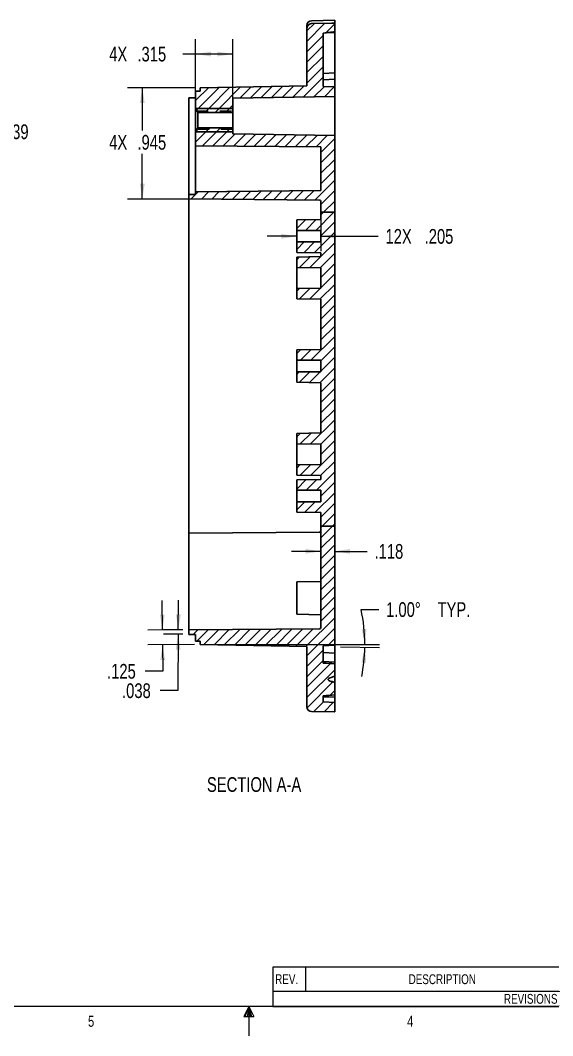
# Model space of a CAD drawing. Header units: inches. Extents: x 0.3 to 21.8, y 0.2 to 16.9.
# Drawn here: x 9.08 to 13.6, y 0.16 to 8.78 of the extents above; entities that cross this region are included whole.
import ezdxf

# ---------------------------------------------------------------- set-up
doc = ezdxf.new("R2010")
doc.units = ezdxf.units.IN
doc.header["$MEASUREMENT"] = 0
doc.linetypes.add('HIDDEN', pattern=[0.075, 0.05, -0.025])
doc.layers.add('SLD-0', color=7, linetype='Continuous')
doc.styles.add('SLDTEXTSTYLE1', font='TXT', dxfattribs={"width": 0.75})
doc.dimstyles.new('SLDDIMSTYLE3', dxfattribs={"dimtxt": 0.125, "dimasz": 0.13, "dimexe": 0, "dimexo": 0.0625, "dimgap": 0.03125, "dimtad": 0, "dimtih": 1, "dimtoh": 1, "dimdec": 3, "dimrnd": 1e-09, "dimzin": 12, "dimdsep": 46, "dimtxsty": 'SLDTEXTSTYLE1', "dimsah": 1, "dimcen": 0.09, "dimadec": 0, "dimazin": 3, "dimtfac": 1, "dimtdec": 3, "dimtofl": 0, "dimtmove": 0, "dimatfit": 3, "dimfxl": 0, "dimfrac": 2, "dimtolj": 1, "dimtzin": 12, "dimarcsym": 0})
doc.dimstyles.new('SLDDIMSTYLE5', dxfattribs={"dimtxt": 0.125, "dimasz": 0.13, "dimexe": 0, "dimexo": 0.0625, "dimgap": 0.03125, "dimtad": 0, "dimtih": 1, "dimtoh": 1, "dimdec": 3, "dimrnd": 1e-09, "dimzin": 12, "dimdsep": 46, "dimtxsty": 'SLDTEXTSTYLE1', "dimsah": 1, "dimcen": 0.09, "dimadec": 0, "dimazin": 3, "dimtfac": 1, "dimtdec": 3, "dimtmove": 0, "dimatfit": 0, "dimfxl": 0, "dimfrac": 2, "dimtolj": 1, "dimtzin": 12, "dimarcsym": 0})
doc.dimstyles.new('SLDDIMSTYLE8', dxfattribs={"dimtxt": 0.125, "dimasz": 0.13, "dimexe": 0, "dimexo": 0.0625, "dimgap": 0.03125, "dimtad": 0, "dimtih": 1, "dimtoh": 1, "dimdec": 4, "dimzin": 4, "dimdsep": 46, "dimtxsty": 'SLDTEXTSTYLE1', "dimsah": 1, "dimcen": 0.09, "dimazin": 1, "dimtfac": 1, "dimtofl": 0, "dimtmove": 0, "dimatfit": 3, "dimfxl": 0, "dimfrac": 2, "dimtolj": 1, "dimtzin": 12, "dimarcsym": 0})

# ---------------------------------------------------------------- blocks, each defined once
blk = doc.blocks.new('SW_TABLEANNOTATION_1')
at = {"layer": 'SLD-0', "color": 0}
for p, q in [((0, 0), (0, -0.3333)), ((4.4719, 0), (0, 0)), ((0.2775, 0), (0.2775, -0.2036)), ((2.7288, 0), (2.7288, -0.2036)), ((3.0624, 0), (3.0624, -0.2036)), ((3.4352, 0), (3.4352, -0.2036)), ((3.8628, 0), (3.8628, -0.2036)), ((4.4719, -0.3333), (4.4719, 0)), ((0, -0.2036), (4.4719, -0.2036)), ((0, -0.3333), (4.4719, -0.3333))]:
    blk.add_line(p, q, dxfattribs=at)
at = {"layer": 'SLD-0', "color": 0, "attachment_point": 1, "style": 'SLDTEXTSTYLE1'}
for s, insert, char_height in [('REV.', (0.0209, -0.06), 0.08333), ('DESCRIPTION', (1.1543, -0.06), 0.083333), ('ZONE', (2.7497, -0.06), 0.08333), ('BY', (3.1841, -0.06), 0.08333), ("APPR'D", (3.4561, -0.06), 0.08333), ('DATE', (4.0314, -0.06), 0.08333), ('REVISIONS', (1.9634, -0.2266), 0.08333)]:
    blk.add_mtext(s, dxfattribs=dict(at, insert=insert, char_height=char_height))
blk = doc.blocks.new('_D_18')
at = {"layer": 'SLD-0'}
for p, q in [((8.8469, 7.8334), (8.6969, 7.8334)), ((8.6969, 7.8334), (8.6969, 7.6173)), ((3.6578, 7.6173), (8.8219, 7.6173)), ((3.6578, 7.5779), (8.8219, 7.5779)), ((8.6969, 7.5779), (8.6969, 7.3279))]:
    blk.add_line(p, q, dxfattribs=at)
for points in [[(8.6969, 7.6173), (8.7169, 7.7473), (8.6769, 7.7473)], [(8.6969, 7.5779), (8.6769, 7.4479), (8.7169, 7.4479)]]:
    blk.add_solid(points, dxfattribs=at)
at = {"layer": 'SLD-0', "insert": (8.9094, 7.8954), "char_height": 0.125, "attachment_point": 1, "style": 'SLDTEXTSTYLE1'}
blk.add_mtext('.039', dxfattribs=at)
blk = doc.blocks.new('_D_21')
at = {"layer": 'SLD-0'}
for p, q in [((10.572, 7.9813), (10.572, 8.6174)), ((10.887, 7.9813), (10.887, 8.6174)), ((10.572, 8.4924), (10.4633, 8.4924)), ((10.887, 8.4924), (10.572, 8.4924))]:
    blk.add_line(p, q, dxfattribs=at)
for points in [[(10.572, 8.4924), (10.702, 8.4724), (10.702, 8.5124)], [(10.887, 8.4924), (10.757, 8.5124), (10.757, 8.4724)]]:
    blk.add_solid(points, dxfattribs=at)
at = {"layer": 'SLD-0', "char_height": 0.125, "attachment_point": 1, "style": 'SLDTEXTSTYLE1'}
for s, insert in [('4X', (9.8377, 8.5544)), ('.315', (10.0777, 8.5544))]:
    blk.add_mtext(s, dxfattribs=dict(at, insert=insert))
blk = doc.blocks.new('_D_22')
at = {"layer": 'SLD-0'}
for p, q in [((11.9768, 3.7793), (12.1268, 3.7793)), ((10.7007, 3.4825), (12.1336, 3.4825)), ((11.8031, 3.4617), (12.1334, 3.4559))]:
    blk.add_line(p, q, dxfattribs=at)
for start, end in [(0, 12.26438), (348.78365, 359)]:
    blk.add_arc((10.6114, 3.4825), 1.3973, start, end, dxfattribs=at)
for points in [[(12.0086, 3.4825), (12.0226, 3.6133), (11.9826, 3.6114)], [(12.0084, 3.4581), (11.9802, 3.3296), (12.0201, 3.3271)]]:
    blk.add_solid(points, dxfattribs=at)
at = {"layer": 'SLD-0', "char_height": 0.125, "attachment_point": 1, "style": 'SLDTEXTSTYLE1'}
for s, insert in [('1.00°', (12.1893, 3.8412)), ('TYP.', (12.6259, 3.8412))]:
    blk.add_mtext(s, dxfattribs=dict(at, insert=insert))
blk = doc.blocks.new('_D_23')
at = {"layer": 'SLD-0'}
for p, q in [((10.5614, 8.2069), (9.9942, 8.2069)), ((10.1192, 8.2069), (10.1192, 7.8432)), ((10.1192, 7.262), (10.1192, 7.6449)), ((10.5614, 7.262), (9.9942, 7.262))]:
    blk.add_line(p, q, dxfattribs=at)
for points in [[(10.1192, 8.2069), (10.0992, 8.0769), (10.1392, 8.0769)], [(10.1192, 7.262), (10.1392, 7.392), (10.0992, 7.392)]]:
    blk.add_solid(points, dxfattribs=at)
at = {"layer": 'SLD-0', "char_height": 0.125, "attachment_point": 1, "style": 'SLDTEXTSTYLE1'}
for s, insert in [('4X', (9.8377, 7.806)), ('.945', (10.0777, 7.806))]:
    blk.add_mtext(s, dxfattribs=dict(at, insert=insert))
blk = doc.blocks.new('_D_24')
at = {"layer": 'SLD-0'}
for p, q in [((11.635, 4.5053), (11.635, 4.1478)), ((11.7531, 4.5053), (11.7531, 4.1478)), ((11.635, 4.2728), (11.385, 4.2728)), ((11.7531, 4.2728), (12.0286, 4.2728))]:
    blk.add_line(p, q, dxfattribs=at)
for points in [[(11.635, 4.2728), (11.505, 4.2928), (11.505, 4.2528)], [(11.7531, 4.2728), (11.8831, 4.2528), (11.8831, 4.2928)]]:
    blk.add_solid(points, dxfattribs=at)
at = {"layer": 'SLD-0', "insert": (12.0911, 4.3348), "char_height": 0.125, "attachment_point": 1, "style": 'SLDTEXTSTYLE1'}
blk.add_mtext('.118', dxfattribs=at)
blk = doc.blocks.new('_D_25')
at = {"layer": 'SLD-0', "color": 59}
for p, q in [((10.29, 3.6047), (10.2878, 3.8547)), ((10.463, 3.6062), (10.165, 3.6036)), ((10.5614, 3.482), (10.1661, 3.4786)), ((10.2911, 3.4797), (10.293, 3.2556)), ((10.293, 3.2556), (10.143, 3.2556))]:
    blk.add_line(p, q, dxfattribs=at)
for points in [[(10.29, 3.6047), (10.3088, 3.7348), (10.2688, 3.7345)], [(10.2911, 3.4797), (10.2722, 3.3495), (10.3122, 3.3499)]]:
    blk.add_solid(points, dxfattribs=at)
at = {"layer": 'SLD-0', "color": 59, "insert": (9.8198, 3.3175), "char_height": 0.125, "attachment_point": 1, "style": 'SLDTEXTSTYLE1'}
blk.add_mtext('.125', dxfattribs=at)
blk = doc.blocks.new('_D_26')
at = {"layer": 'SLD-0', "color": 59}
for p, q in [((10.4247, 3.6074), (10.4269, 3.8574)), ((10.463, 3.5687), (10.2993, 3.5701)), ((10.463, 3.6071), (10.2997, 3.6085)), ((10.4243, 3.5691), (10.4202, 3.0909)), ((10.4202, 3.0909), (10.2702, 3.0909))]:
    blk.add_line(p, q, dxfattribs=at)
for points in [[(10.4247, 3.6074), (10.4458, 3.7372), (10.4058, 3.7376)], [(10.4243, 3.5691), (10.4032, 3.4392), (10.4432, 3.4389)]]:
    blk.add_solid(points, dxfattribs=at)
at = {"layer": 'SLD-0', "color": 59, "insert": (9.9469, 3.1528), "char_height": 0.125, "attachment_point": 1, "style": 'SLDTEXTSTYLE1'}
blk.add_mtext('.038', dxfattribs=at)
blk = doc.blocks.new('_D_27')
at = {"layer": 'SLD-0'}
for p, q in [((11.635, 7.1932), (11.635, 6.8209)), ((11.4303, 6.9457), (11.1803, 6.9457)), ((11.4303, 6.897), (11.4303, 6.8207)), ((11.635, 6.9457), (12.1214, 6.9457))]:
    blk.add_line(p, q, dxfattribs=at)
for points in [[(11.4303, 6.9457), (11.3003, 6.9657), (11.3003, 6.9257)], [(11.635, 6.9457), (11.765, 6.9257), (11.765, 6.9657)]]:
    blk.add_solid(points, dxfattribs=at)
at = {"layer": 'SLD-0', "char_height": 0.125, "attachment_point": 1, "style": 'SLDTEXTSTYLE1'}
for s, insert in [('12X', (12.1839, 7.0077)), ('.205', (12.5163, 7.0077))]:
    blk.add_mtext(s, dxfattribs=dict(at, insert=insert))

msp = doc.modelspace()

# ---------------------------------------------------------------- hatches: boundary and pattern name
at = {"linetype": 'Continuous', "lineweight": 0}
h = msp.add_hatch(dxfattribs=at)
h.set_pattern_fill('ANSI31', scale=0.5, style=0)
edge = h.paths.add_edge_path(flags=0)
edge.add_line((10.6113735, 8.206888), (10.6113735, 8.177888))
edge.add_line((10.6113735, 8.177888), (10.5720034, 8.177888))
edge.add_line((10.5720034, 8.177888), (10.5720034, 8.0312975))
edge.add_line((10.5720034, 8.0312975), (10.8870034, 8.0312975))
edge.add_line((10.8870034, 8.0312975), (10.8870034, 8.1167701))
edge.add_line((10.8870034, 8.1167701), (11.7531058, 8.131888))
edge.add_line((11.7531058, 8.131888), (11.7531058, 8.2129452))
edge.add_line((11.7531058, 8.2129452), (11.6546806, 8.2181034))
edge.add_line((11.6546806, 8.2181034), (11.6546806, 8.6685582))
edge.add_line((11.6546806, 8.6685582), (11.6592942, 8.6694924))
edge.add_spline(control_points=[(11.6592942, 8.6694924), (11.6824506, 8.6741812), (11.7060149, 8.676671), (11.7295063, 8.6791926), (11.7373688, 8.6800366), (11.7452359, 8.6808381), (11.7531058, 8.68161)], knot_values=[0.005243359, 0.005243359, 0.005243359, 0.005243359, 0.007052227, 0.007052227, 0.007052227, 0.007657398, 0.007657398, 0.007657398, 0.007657398], weights=[1, 1, 1, 1, 1, 1, 1], degree=3, periodic=0)
edge.add_line((11.7531058, 8.68161), (11.7531058, 8.754955))
edge.add_spline(control_points=[(11.7531058, 8.754955), (11.744791, 8.75479), (11.7364762, 8.7546249), (11.7281614, 8.7544598), (11.6706303, 8.7533172), (11.6130993, 8.752172), (11.5555683, 8.7510241)], knot_values=[0.009173018, 0.009173018, 0.009173018, 0.009173018, 0.00980673, 0.00980673, 0.00980673, 0.014191464, 0.014191464, 0.014191464, 0.014191464], weights=[1, 1, 1, 1, 1, 1, 1], degree=3, periodic=0)
edge.add_spline(control_points=[(11.5555683, 8.7510241), (11.5543652, 8.751), (11.5531617, 8.7509128), (11.5519676, 8.7507632), (11.5480821, 8.7502764), (11.5442324, 8.7491027), (11.5407208, 8.7473699), (11.5388532, 8.7464483), (11.5370589, 8.7453628), (11.5353709, 8.7441431), (11.530935, 8.7409379), (11.5271416, 8.7366989), (11.5242913, 8.732027), (11.5214582, 8.7273832), (11.5194448, 8.722172), (11.5182606, 8.7168626), (11.517329, 8.7126858), (11.5168853, 8.7083775), (11.5168853, 8.7040981)], knot_values=[0.006928608, 0.006928608, 0.006928608, 0.006928608, 0.007020821, 0.007020821, 0.007020821, 0.00732288, 0.00732288, 0.00732288, 0.007481572, 0.007481572, 0.007481572, 0.007905989, 0.007905989, 0.007905989, 0.008326035, 0.008326035, 0.008326035, 0.008657649, 0.008657649, 0.008657649, 0.008657649], weights=[1, 1, 1, 1, 1, 1, 1, 1, 1, 1, 1, 1, 1, 1, 1, 1, 1, 1, 1], degree=3, periodic=0)
edge.add_line((11.5168853, 8.7040981), (11.5168853, 8.2226938))
edge.add_line((11.5168853, 8.2226938), (10.6113735, 8.206888))
h = msp.add_hatch(dxfattribs=at)
h.set_pattern_fill('ANSI31', scale=0.5, style=0)
h.paths.add_polyline_path([(10.8870034, 8.0312975), (10.5720034, 8.0312975), (10.5720034, 8.0149589), (10.5907042, 7.9962581), (10.8870034, 7.9962581)], flags=0)
h = msp.add_hatch(dxfattribs=at)
h.set_pattern_fill('ANSI31', scale=0.5, style=0)
h.paths.add_polyline_path([(10.5720034, 7.8312975), (10.8870034, 7.8312975), (10.8870034, 7.8663368), (10.5907042, 7.8663368), (10.5720034, 7.847636)], flags=0)
h = msp.add_hatch(dxfattribs=at)
h.set_pattern_fill('ANSI31', scale=0.5, style=0)
edge = h.paths.add_edge_path(flags=0)
edge.add_line((11.6349956, 7.1496519), (11.7531058, 7.1496519))
edge.add_line((11.7531058, 7.1496519), (11.7531058, 7.799888))
edge.add_line((11.7531058, 7.799888), (10.8870034, 7.8150059))
edge.add_line((10.8870034, 7.8150059), (10.8870034, 7.8312975))
edge.add_line((10.8870034, 7.8312975), (10.5720034, 7.8312975))
edge.add_line((10.5720034, 7.8312975), (10.5720034, 7.714762))
edge.add_line((10.5720034, 7.714762), (11.6349956, 7.7054854))
edge.add_line((11.6349956, 7.7054854), (11.6349956, 7.3332827))
edge.add_line((11.6349956, 7.3332827), (10.5720034, 7.3240061))
edge.add_line((10.5720034, 7.3240061), (10.5720034, 7.3017198))
edge.add_line((10.5720034, 7.3017198), (10.5129483, 7.3012044))
edge.add_line((10.5129483, 7.3012044), (10.5129483, 7.2628651))
edge.add_line((10.5129483, 7.2628651), (11.6250828, 7.2531596))
edge.add_arc((11.6249956, 7.24316), 0.01, 0, 89.5, ccw=False)
edge.add_line((11.6349956, 7.24316), (11.6349956, 7.1496519))
h = msp.add_hatch(dxfattribs=at)
h.set_pattern_fill('ANSI31', scale=0.5, style=0)
h.paths.add_polyline_path([(11.6349956, 5.8446833), (11.7531058, 5.8446833), (11.7531058, 7.1496519), (11.6349956, 7.1496519), (11.6349956, 7.0884142), (11.4302712, 7.0848408), (11.4302712, 6.9962581), (11.6349956, 6.9962581), (11.6349956, 6.8978329), (11.4302712, 6.8978329), (11.4302712, 6.8092502), (11.6349956, 6.8056767), (11.6349956, 6.7734536), (11.4302712, 6.7698801), (11.4302712, 6.6812975), (11.6349956, 6.6795109), (11.6349956, 6.5059187), (11.4302712, 6.5041321), (11.4302712, 6.4155494), (11.6349956, 6.411976), (11.6349956, 5.986052), (11.4302712, 5.9824786), (11.4302712, 5.8938959), (11.6349956, 5.8938959)], flags=0)
h = msp.add_hatch(dxfattribs=at)
h.set_pattern_fill('ANSI31', scale=0.5, style=0)
h.paths.add_polyline_path([(11.6349956, 4.4859006), (11.7531058, 4.4859006), (11.7531058, 5.8446833), (11.6349956, 5.8446833), (11.6349956, 5.7954707), (11.4302712, 5.7954707), (11.4302712, 5.706888), (11.6349956, 5.7033145), (11.6349956, 5.2773906), (11.4302712, 5.2738171), (11.4302712, 5.1852345), (11.6349956, 5.1834479), (11.6349956, 5.0098557), (11.4302712, 5.0080691), (11.4302712, 4.9194864), (11.6349956, 4.915913), (11.6349956, 4.8836898), (11.4302712, 4.8801164), (11.4302712, 4.7915337), (11.6349956, 4.7915337), (11.6349956, 4.6931085), (11.4302712, 4.6931085), (11.4302712, 4.6045258), (11.6349956, 4.6009523)], flags=0)
h = msp.add_hatch(dxfattribs=at)
h.set_pattern_fill('ANSI31', scale=0.5, style=0)
edge = h.paths.add_edge_path(flags=0)
edge.add_line((11.6546806, 3.4712632), (11.7531058, 3.4764214))
edge.add_line((11.7531058, 3.4764214), (11.7531058, 4.4859006))
edge.add_line((11.7531058, 4.4859006), (11.6349956, 4.4859006))
edge.add_line((11.6349956, 4.4859006), (11.6349956, 3.6263247))
edge.add_arc((11.6249956, 3.6263247), 0.01, 270.5, 360, ccw=False)
edge.add_line((11.6250828, 3.6163251), (10.5129483, 3.6066196))
edge.add_line((10.5129483, 3.6066196), (10.5129483, 3.5682803))
edge.add_line((10.5129483, 3.5682803), (10.5720034, 3.5677649))
edge.add_line((10.5720034, 3.5677649), (10.5720034, 3.5114786))
edge.add_line((10.5720034, 3.5114786), (10.6113735, 3.5114786))
edge.add_line((10.6113735, 3.5114786), (10.6113735, 3.4824786))
edge.add_line((10.6113735, 3.4824786), (11.5168853, 3.4666728))
edge.add_line((11.5168853, 3.4666728), (11.5168853, 2.9534934))
edge.add_arc((11.5562554, 2.9534934), 0.0393701, 180, 269)
edge.add_line((11.5555683, 2.9141293), (11.7531058, 2.9106812))
edge.add_line((11.7531058, 2.9106812), (11.7531058, 2.9894214))
edge.add_line((11.7531058, 2.9894214), (11.6546806, 2.9945796))
edge.add_line((11.6546806, 2.9945796), (11.6546806, 3.0472576))
edge.add_spline(control_points=[(11.6546806, 3.0472576), (11.6711696, 3.0483515), (11.6876584, 3.0494501), (11.7041467, 3.050554), (11.7204668, 3.0516466), (11.7367865, 3.0527442), (11.7531058, 3.0538474)], knot_values=[0.007110016, 0.007110016, 0.007110016, 0.007110016, 0.00836924, 0.00836924, 0.00836924, 0.00961561, 0.00961561, 0.00961561, 0.00961561], weights=[1, 1, 1, 1, 1, 1, 1], degree=3, periodic=0)
edge.add_line((11.7531058, 3.0538474), (11.7531058, 3.1609809))
edge.add_spline(control_points=[(11.7531058, 3.1609809), (11.7406182, 3.1638482), (11.7281107, 3.1669768), (11.7161724, 3.1716285), (11.711277, 3.1735359), (11.706338, 3.1756611), (11.7021621, 3.1788494), (11.7009199, 3.1797978), (11.6997354, 3.1808689), (11.6988122, 3.18213), (11.6982984, 3.1828319), (11.6978617, 3.1836099), (11.6975933, 3.1844373), (11.697386, 3.1850764), (11.697279, 3.1857597), (11.697298, 3.1864313), (11.6973169, 3.1871013), (11.6974607, 3.1877749), (11.697697, 3.1884021), (11.697993, 3.1891878), (11.698435, 3.189923), (11.6989445, 3.1905904), (11.699758, 3.1916564), (11.7007557, 3.1925843), (11.7018064, 3.1934174), (11.7086392, 3.1988356), (11.71732, 3.2015808), (11.7256275, 3.204232), (11.7346586, 3.207114), (11.7438665, 3.2094412), (11.7531058, 3.2115627)], knot_values=[0.008476405, 0.008476405, 0.008476405, 0.008476405, 0.00945229, 0.00945229, 0.00945229, 0.009851552, 0.009851552, 0.009851552, 0.009969373, 0.009969373, 0.009969373, 0.01003476, 0.01003476, 0.01003476, 0.010085222, 0.010085222, 0.010085222, 0.010135525, 0.010135525, 0.010135525, 0.010198515, 0.010198515, 0.010198515, 0.01029919, 0.01029919, 0.01029919, 0.010969947, 0.010969947, 0.010969947, 0.011698223, 0.011698223, 0.011698223, 0.011698223], weights=[1, 1, 1, 1, 1, 1, 1, 1, 1, 1, 1, 1, 1, 1, 1, 1, 1, 1, 1, 1, 1, 1, 1, 1, 1, 1, 1, 1, 1, 1, 1], degree=3, periodic=0)
edge.add_line((11.7531058, 3.2115627), (11.7531058, 3.3186962))
edge.add_spline(control_points=[(11.7531058, 3.3186962), (11.7367865, 3.3197994), (11.7204668, 3.320897), (11.7041467, 3.3219896), (11.6876584, 3.3230935), (11.6711696, 3.3241921), (11.6546806, 3.325286)], knot_values=[0.007122884, 0.007122884, 0.007122884, 0.007122884, 0.008369253, 0.008369253, 0.008369253, 0.009628475, 0.009628475, 0.009628475, 0.009628475], weights=[1, 1, 1, 1, 1, 1, 1], degree=3, periodic=0)
edge.add_line((11.6546806, 3.325286), (11.6546806, 3.4712632))

# ---------------------------------------------------------------- linework, layer by layer
at = {"color": 7, "linetype": 'Continuous', "lineweight": 30}
for p, q in [((11.5168853, 8.7040981), (11.5168853, 8.7358732)), ((11.5168853, 8.7040981), (11.5168853, 8.2226938)), ((11.5555683, 8.7752373), (11.7531058, 8.7786853)), ((11.7531058, 8.754955), (11.7531058, 8.7786853)), ((11.7531058, 8.68161), (11.7531058, 8.754955)), ((11.6592942, 8.6694924), (11.6546806, 8.6685582)), ((11.6546806, 8.6685582), (11.6546806, 8.2181034)), ((11.7531058, 8.6738998), (11.7082218, 8.676252)), ((11.7531058, 8.6738998), (11.7531058, 8.68161)), ((11.7531058, 8.3322898), (11.7531058, 8.6738998)), ((11.6546806, 8.3271316), (11.7531058, 8.3322898)), ((11.6546806, 8.2742339), (11.7531058, 8.2793922)), ((11.7531058, 8.2793922), (11.7531058, 8.3322898)), ((11.7531058, 8.2793922), (11.7531058, 8.2129452)), ((11.5168853, 8.2226938), (10.6113735, 8.206888)), ((10.6113735, 8.177888), (10.6113735, 8.206888)), ((11.6546806, 8.2181034), (11.7531058, 8.2129452)), ((11.7531058, 8.131888), (11.7531058, 8.2129452)), ((10.5129483, 8.1210863), (10.5720034, 8.1216017)), ((10.5129483, 7.9539353), (10.5129483, 8.1210863)), ((10.5720034, 8.0312975), (10.5720034, 8.177888)), ((10.5720034, 8.177888), (10.6113735, 8.177888)), ((10.8870034, 8.1167701), (11.7531058, 8.131888)), ((10.8870034, 8.0312975), (10.8870034, 8.1167701)), ((11.7531058, 7.9539353), (11.7531058, 8.131888)), ((10.5720034, 8.0312975), (10.8870034, 8.0312975)), ((10.5720034, 8.0149589), (10.5720034, 8.0312975)), ((10.5720034, 8.0149589), (10.5907042, 7.9962581)), ((10.5720034, 8.0149589), (10.5720034, 7.847636)), ((10.8870034, 7.9962581), (10.8870034, 8.0312975)), ((10.5129483, 7.5276311), (10.5129483, 7.9539353)), ((10.5907042, 7.9962581), (10.5907042, 7.8663368)), ((10.5907042, 7.9962581), (10.8870034, 7.9962581)), ((10.8870034, 7.9962581), (10.8870034, 7.8663368)), ((11.7531058, 7.799888), (11.7531058, 7.9539353)), ((10.5907042, 7.8663368), (10.5720034, 7.847636)), ((10.5720034, 7.8312975), (10.5720034, 7.847636)), ((10.8870034, 7.8663368), (10.5907042, 7.8663368)), ((10.8870034, 7.8312975), (10.8870034, 7.8663368)), ((10.5720034, 7.714762), (10.5720034, 7.8312975)), ((10.8870034, 7.8312975), (10.5720034, 7.8312975)), ((10.8870034, 7.8150059), (10.8870034, 7.8312975)), ((11.7531058, 7.799888), (10.8870034, 7.8150059)), ((11.7531058, 7.1496519), (11.7531058, 7.799888)), ((11.6349956, 7.7054854), (10.5720034, 7.714762)), ((10.5720034, 7.5276311), (10.5720034, 7.714762)), ((11.6349956, 7.3332827), (11.6349956, 7.7054854)), ((10.5129483, 7.3012044), (10.5129483, 7.5276311)), ((10.5720034, 7.3240061), (10.5720034, 7.5276311)), ((10.5720034, 7.3240061), (11.6349956, 7.3332827)), ((10.5720034, 7.3017198), (10.5720034, 7.3240061)), ((10.5720034, 7.3017198), (10.5129483, 7.3012044)), ((10.5129483, 7.2628651), (10.5129483, 7.3012044)), ((10.5129483, 7.2628651), (11.6250828, 7.2531596)), ((10.5129483, 7.2628651), (10.5129483, 7.1340534)), ((11.6349956, 7.1496519), (11.6349956, 7.24316)), ((10.5129483, 7.1340534), (10.5129483, 4.5553132)), ((11.6349956, 7.0884142), (11.4302712, 7.0848408)), ((11.4302712, 6.9962581), (11.4302712, 7.0848408)), ((11.6349956, 7.1496519), (11.7531058, 7.1496519)), ((11.6349956, 7.0884142), (11.6349956, 7.1496519)), ((11.7531058, 5.8446833), (11.7531058, 7.1496519)), ((11.4302712, 6.9962581), (11.6349956, 6.9962581)), ((11.4302712, 6.9962581), (11.4302712, 6.8978329)), ((11.6349956, 6.8978329), (11.6349956, 6.9962581)), ((11.4302712, 6.8092502), (11.4302712, 6.8978329)), ((11.6349956, 6.8978329), (11.4302712, 6.8978329)), ((11.4302712, 6.8092502), (11.6349956, 6.8056767)), ((11.6349956, 6.7734536), (11.4302712, 6.7698801)), ((11.4302712, 6.6812975), (11.4302712, 6.7698801)), ((11.6349956, 6.7734536), (11.6349956, 6.8056767)), ((11.4302712, 6.6812975), (11.6349956, 6.6795109)), ((11.4302712, 6.6812975), (11.4302712, 6.5041321)), ((11.6349956, 6.5059187), (11.6349956, 6.6795109)), ((11.6349956, 6.5059187), (11.4302712, 6.5041321)), ((11.4302712, 6.4155494), (11.4302712, 6.5041321)), ((11.4302712, 6.4155494), (11.6349956, 6.411976)), ((11.6349956, 5.986052), (11.6349956, 6.411976)), ((11.6349956, 5.986052), (11.4302712, 5.9824786)), ((11.4302712, 5.8938959), (11.4302712, 5.9824786)), ((11.4302712, 5.8938959), (11.6349956, 5.8938959)), ((11.4302712, 5.8938959), (11.4302712, 5.7954707)), ((11.6349956, 5.8446833), (11.6349956, 5.8938959)), ((11.4302712, 5.706888), (11.4302712, 5.7954707)), ((11.6349956, 5.7954707), (11.4302712, 5.7954707)), ((11.6349956, 5.7954707), (11.6349956, 5.8446833)), ((11.7531058, 4.4859006), (11.7531058, 5.8446833)), ((11.4302712, 5.706888), (11.6349956, 5.7033145)), ((11.6349956, 5.2773906), (11.6349956, 5.7033145)), ((11.4302712, 5.2738171), (11.6349956, 5.2773906)), ((11.4302712, 5.1852345), (11.4302712, 5.2738171)), ((11.6349956, 5.1834479), (11.4302712, 5.1852345)), ((11.4302712, 5.0080691), (11.4302712, 5.1852345)), ((11.6349956, 5.0098557), (11.6349956, 5.1834479)), ((11.4302712, 5.0080691), (11.6349956, 5.0098557)), ((11.4302712, 4.9194864), (11.4302712, 5.0080691)), ((11.6349956, 4.915913), (11.4302712, 4.9194864)), ((11.6349956, 4.8836898), (11.6349956, 4.915913)), ((11.6349956, 4.8836898), (11.4302712, 4.8801164)), ((11.4302712, 4.7915337), (11.4302712, 4.8801164)), ((11.4302712, 4.7915337), (11.6349956, 4.7915337)), ((11.4302712, 4.7915337), (11.4302712, 4.6931085)), ((11.6349956, 4.6931085), (11.6349956, 4.7915337)), ((11.4302712, 4.6045258), (11.4302712, 4.6931085)), ((11.6349956, 4.6931085), (11.4302712, 4.6931085)), ((11.4302712, 4.6045258), (11.6349956, 4.6009523)), ((11.6349956, 4.4859006), (11.6349956, 4.6009523)), ((10.5129483, 4.5553132), (10.5129483, 4.4265015)), ((11.6349956, 4.4859006), (11.7531058, 4.4859006)), ((11.6349956, 3.6263247), (11.6349956, 4.4859006)), ((11.7531058, 3.4764214), (11.7531058, 4.4859006)), ((11.6250828, 4.436207), (10.5129483, 4.4265015)), ((10.5129483, 4.4265015), (10.5129483, 4.1617355)), ((10.5129483, 4.1617355), (10.5129483, 3.7354313)), ((11.6349956, 4.0175481), (11.4302712, 4.0139746)), ((11.4302712, 3.7383841), (11.4302712, 4.0139746)), ((10.5129483, 3.7354313), (10.5129483, 3.6066196)), ((11.4302712, 3.7383841), (11.6349956, 3.7348106)), ((11.6250828, 3.6163251), (10.5129483, 3.6066196)), ((10.5129483, 3.5682803), (10.5129483, 3.6066196)), ((10.5129483, 3.5682803), (10.5720034, 3.5677649)), ((10.5720034, 3.5114786), (10.5720034, 3.5677649)), ((10.5720034, 3.5114786), (10.6113735, 3.5114786)), ((10.6113735, 3.4824786), (10.6113735, 3.5114786)), ((11.5168853, 3.4666728), (10.6113735, 3.4824786)), ((11.5168853, 3.4666728), (11.5168853, 2.9534934)), ((11.6546806, 3.4712632), (11.7531058, 3.4764214)), ((11.6546806, 3.4712632), (11.6546806, 3.325286)), ((11.7531058, 3.4099744), (11.7531058, 3.4764214)), ((11.7531058, 3.4099744), (11.6546806, 3.4151327)), ((11.7531058, 3.4099744), (11.7531058, 3.3332028)), ((11.6546806, 3.338361), (11.7531058, 3.3332028)), ((11.7531058, 3.3332028), (11.7531058, 3.319836)), ((11.7531058, 3.2115627), (11.7531058, 3.3186962)), ((11.7531058, 3.1609809), (11.7531058, 3.2115627)), ((11.7531058, 3.0538474), (11.7531058, 3.1609809)), ((11.6546806, 3.0472576), (11.6546806, 2.9945796)), ((11.6546806, 3.0341826), (11.7531058, 3.0393408)), ((11.7531058, 3.0538474), (11.7531058, 3.0393408)), ((11.7531058, 3.0393408), (11.7531058, 2.9894214)), ((11.7531058, 2.9894214), (11.6546806, 2.9945796)), ((11.7531058, 2.9106812), (11.7531058, 2.9894214)), ((11.7531058, 2.9106812), (11.5555683, 2.9141293))]:
    msp.add_line(p, q, dxfattribs=at)
at = {"color": 7, "linetype": 'HIDDEN', "lineweight": 0}
for p, q in [((10.5769247, 8.0100376), (10.8870034, 8.0100376)), ((10.8870034, 7.8525573), (10.5769247, 7.8525573))]:
    msp.add_line(p, q, dxfattribs=at)
at = {"color": 7, "linetype": 'Continuous', "lineweight": 0}
for p, q in [((21.5228799, 0.4106007), (0.5228799, 0.4106007)), ((11.0228799, 0.4106007), (10.9809047, 0.324981)), ((11.0228799, 0.4106007), (10.9890704, 0.324981)), ((11.0228799, 0.4106007), (11.0085518, 0.324981)), ((11.0228799, 0.4106007), (11.0228799, 0.1629051)), ((11.0228799, 0.4106007), (11.0669961, 0.324981)), ((11.0228799, 0.4106007), (11.0459562, 0.324981)), ((11.0228799, 0.4106007), (11.0358258, 0.324981)), ((10.9809047, 0.324981), (11.0669961, 0.324981))]:
    msp.add_line(p, q, dxfattribs=at)
at = {"color": 7, "linetype": 'Continuous', "lineweight": 30, "flags": 128}
msp.add_lwpolyline([(11.7531058, 8.754955), (11.7281614, 8.7544598), (11.5555683, 8.7510241)], dxfattribs=at)
at = {"color": 7, "linetype": 'Continuous', "lineweight": 30}
for centre, radius, start, end in [((11.5562554, 8.7358732), 0.0393701, 91, 180), ((11.6249956, 7.24316), 0.01, 0, 89.5), ((11.6249956, 4.4462066), 0.01, 270.5, 0), ((11.6249956, 3.6263247), 0.01, 270.5, 0), ((11.5562554, 2.9534934), 0.0393701, 180, 269)]:
    msp.add_arc(centre, radius, start, end, dxfattribs=at)
for points, knots in [([(11.5168853, 8.7040981), (11.5168853, 8.7096561), (11.5176356, 8.7152949), (11.5208801, 8.7260535), (11.5233961, 8.7312088), (11.530147, 8.7401414), (11.5344056, 8.7439611), (11.5443758, 8.7493977), (11.5499559, 8.7509121), (11.5555683, 8.7510241)], [0, 0, 0, 0, 0.25, 0.25, 0.5, 0.5, 0.75, 0.75, 1, 1, 1, 1]), ([(11.6592942, 8.6694924), (11.667035, 8.6710598), (11.6748217, 8.6722958), (11.6904233, 8.6745649), (11.698241, 8.6755772), (11.7217205, 8.6784242), (11.7374096, 8.6800704), (11.7531058, 8.68161)], [0, 0, 0, 0, 0.25, 0.25, 0.5, 0.5, 1, 1, 1, 1]), ([(11.7531058, 3.2115627), (11.7429143, 3.2092226), (11.7327264, 3.206645), (11.7177612, 3.2016117), (11.7128479, 3.1997685), (11.7058485, 3.1961875), (11.7035569, 3.1948639), (11.7004385, 3.1922962), (11.6994694, 3.1913518), (11.6979188, 3.1891461), (11.6973596, 3.1878729), (11.6972424, 3.1851592), (11.6977051, 3.1838389), (11.6991387, 3.1815667), (11.7000814, 3.18059), (11.7031193, 3.1779656), (11.7054333, 3.1765928), (11.7124827, 3.1729189), (11.717492, 3.1710304), (11.7325619, 3.1659387), (11.7428058, 3.1633459), (11.7531058, 3.1609809)], [0, 0, 0, 0, 0.25, 0.25, 0.375, 0.375, 0.4375, 0.4375, 0.46875, 0.46875, 0.5, 0.5, 0.53125, 0.53125, 0.5625, 0.5625, 0.625, 0.625, 0.75, 0.75, 1, 1, 1, 1])]:
    msp.add_open_spline(points, degree=3, knots=knots, dxfattribs=at)
for points in [[(11.6546806, 3.325286), (11.6874903, 3.3231095), (11.7202989, 3.3209139), (11.7531058, 3.3186962)], [(11.7531058, 3.0538474), (11.7202989, 3.0516297), (11.6874903, 3.0494341), (11.6546806, 3.0472576)]]:
    msp.add_open_spline(points, degree=3, dxfattribs=at)

# ---------------------------------------------------------------- block references
at = {"layer": 'SLD-0'}
msp.add_blockref('SW_TABLEANNOTATION_1', (11.2263508, 0.743857), dxfattribs=at)

# ---------------------------------------------------------------- texts
at = {"color": 7, "linetype": 'Continuous', "lineweight": 0, "char_height": 0.09375, "attachment_point": 1, "style": 'SLDTEXTSTYLE1'}
for s, insert in [('5', (9.6580686, 0.331989)), ('4', (12.3679572, 0.331989))]:
    msp.add_mtext(s, dxfattribs=dict(at, insert=insert))
at = {"layer": 'SLD-0', "insert": (11.0685037, 2.3565232), "char_height": 0.125, "attachment_point": 2, "style": 'SLDTEXTSTYLE1'}
msp.add_mtext('SECTION A-A', dxfattribs=at)

# ---------------------------------------------------------------- dimensions: what is measured, and where the dimension line sits
at = {"layer": 'SLD-0'}
for base, p1, p2, text, dimstyle, picture, middle in [((10.8870034, 8.4924289), (10.5720034, 7.9312975), (10.8870034, 7.9312975), '4X <>', 'SLDDIMSTYLE3', '_D_21', (10.1192475, 8.4924289)), ((11.4302712, 6.9457239), (11.6349956, 6.9470455), (11.4302712, 6.9470455), '12X <>', 'SLDDIMSTYLE5', '_D_27', (12.5116254, 6.9457239))]:
    dim = msp.add_linear_dim(base=base, p1=p1, p2=p2, text=text, dimstyle=dimstyle, dxfattribs=at)
    dim.commit()
    dim.dimension.update_dxf_attribs({"geometry": picture, "text_midpoint": middle, "dimtype": 160})
dim = msp.add_linear_dim(base=(10.1192475, 8.206888), p1=(10.6113735, 7.2620061), p2=(10.6113735, 8.206888), angle=90, text='4X <>', dimstyle='SLDDIMSTYLE3', dxfattribs=at)
dim.commit()
dim.dimension.update_dxf_attribs({"geometry": '_D_23', "text_midpoint": (10.1192475, 7.744049), "dimtype": 160})
dim = msp.add_linear_dim(base=(8.6968722, 7.6172822), p1=(3.6077619, 7.5779121), p2=(3.6077619, 7.6172822), angle=90, dimstyle='SLDDIMSTYLE5', dxfattribs=at)
dim.commit()
dim.dimension.update_dxf_attribs({"geometry": '_D_18', "text_midpoint": (8.6968722, 7.8334134), "dimtype": 160})
dim = msp.add_linear_dim(base=(11.6349956, 4.2728441), p1=(11.7531058, 4.5553132), p2=(11.6349956, 4.5553132), dimstyle='SLDDIMSTYLE5', dxfattribs=at)
dim.commit()
dim.dimension.update_dxf_attribs({"geometry": '_D_24', "text_midpoint": (12.2526824, 4.2728441), "dimtype": 160})
at = {"layer": 'SLD-0', "color": 59}
for base, p1, p2, angle, picture, middle in [((10.2910587, 3.4796832), (10.5129483, 3.6066196), (10.6113735, 3.4824786), 270.5, '_D_25', (10.2930139, 3.2556329)), ((10.4246762, 3.60739), (10.5129483, 3.5682803), (10.5129483, 3.6066196), 89.5, '_D_26', (10.4201686, 3.0908785))]:
    dim = msp.add_linear_dim(base=base, p1=p1, p2=p2, angle=angle, dimstyle='SLDDIMSTYLE5', dxfattribs=at)
    dim.commit()
    dim.dimension.update_dxf_attribs({"geometry": picture, "text_midpoint": middle, "dimtype": 160})
at = {"layer": 'SLD-0'}
dim = msp.add_angular_dim_2l(base=(12.0007113, 3.3338007), line1=((10.6507436, 3.4824786), (10.6113735, 3.4824786)), line2=((11.7531058, 3.4625496), (10.6113735, 3.4824786)), text='<> TYP.', dimstyle='SLDDIMSTYLE8', dxfattribs=at)
dim.commit()
dim.dimension.update_dxf_attribs({"geometry": '_D_22', "text_midpoint": (11.9767552, 3.7792907), "dimtype": 162})

doc.saveas('drawing.dxf')
